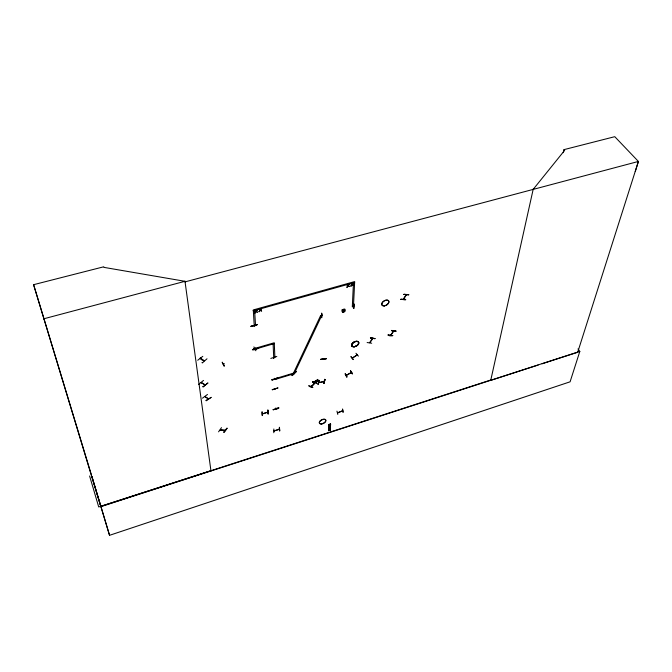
<?xml version="1.0" encoding="UTF-8"?>
<svg xmlns="http://www.w3.org/2000/svg" width="672" height="672" viewBox="0 0 672 672"><rect width="100%" height="100%" fill="white"/><g stroke="black" fill="none" stroke-linecap="round" stroke-linejoin="round"><path stroke-width="1.01" d="M336.949 411.138L337.789 414.422M319.108 380.344L317.999 384.619L319.074 380.377M321.77 313.345L321.619 317.528M322.384 315.504L321.812 315.672L322.3 315.008M329.036 424.57L328.516 430.676L329.12 430.475M330.061 424.234L329.918 430.231L330.481 423.965L330.498 430.046L328.516 430.676L328.742 424.519L330.481 423.965L330.473 430.046M328.625 430.567L329.078 424.41L329.087 430.492L329.078 424.41M329.994 430.13L330.112 424.225M330.666 424.04L330.137 430.156L330.33 424.15M344.996 311.119C340.41 316.084 342.695 304.676 342.376 311.951C346.122 312.631 346.214 306.592 342.342 310.044M353.455 282.82L352.304 306.86L353.455 306.533L354.673 281.585L253.294 309.935L254.251 326.071L253.999 325.634M353.598 306.533L353.018 306.684L353.564 306.331M354.094 304.097L353.884 308.524L353.413 308.372M218.576 431.827L221.474 427.644M273.798 432.743L273.84 428.988M262.097 412.02L262.29 415.607M224.23 365.728L224.02 366.148L222.23 362.158M352.598 357.756L352.565 357.42M357.286 354.934L352.262 358M315.42 381.536L315.428 380.772M318.074 380.948C314.042 382.721 307.826 382.276 318.108 381.41M318.167 381.217L312.732 382.082M323.66 359.251L323.66 359.218M405.905 295.243L405.72 294.949M406.426 294.756L403.435 299.351M294.244 373.674L274.907 379.529L274.873 378.773L294.235 372.918L294.134 373.724L294.58 373.414M255.721 348.894L255.545 348.104M275.159 389.08L275.318 388.962M315.437 381.494L315.689 381.419M372.901 338.436L369.701 342.686M490.728 380.369L533.282 188.849M319.318 382.385L319.234 382.082M351.313 372.473L346.24 375.295M346.777 375.144L346.559 374.749M324.055 383.376L325.013 379.428L323.778 383.46L324.593 379.252M323.652 383.225L325.021 379.436M346.223 375.472L351.372 372.574M204.305 360.503C204.616 361.696 199.29 358.789 200.81 358.285M223.381 364.266L223.835 363.51M563.27 152.687L564.01 149.629L614.771 136.685L638.4 161.448L635.267 171.503M201.634 382.46L201.155 382.67M201.726 382.763L201.323 382.536M274.495 378.302L274.621 379.05L274.873 378.63M254.965 349.054L254.251 349.247L254.856 349.138M400.747 299.326C415.766 300.518 390.894 298.805 405.628 299.359M577.727 352.162L638.4 161.448L185.069 281.87L184.985 281.308L104 267.38L103.782 266.784L33.6 284.684L100.75 506.419L490.804 379.999M577.996 348.944L579.827 351.406L570.091 381.814L109.544 535.315L91.904 476.507L109.544 535.315M392.683 335.362C393.254 336.176 387.551 336.092 388.156 334.732M388.248 334.967L392.826 335.597L388.122 335.152M367.122 342.527L371.683 343.224M320.821 359.478L326.399 358.63L320.695 359.234M323.383 359.276L323.14 359.352M205.036 396.606L208.379 398.992M208.572 398.824L205.246 396.799L205.414 396.371M310.876 386.576L314.966 382.763M314.378 382.889C316.378 382.402 310.288 388.492 311.161 385.846M337.445 412.868L342.67 410.735M338.05 412.726L337.873 412.331M223.969 364.006L223.322 364.115L223.969 363.829M201.39 382.553L205.17 384.896M254.31 349.213L254.906 348.928M308.91 385.888C317.495 388.366 309.75 387.853 308.843 385.652M254.562 310.338L256.074 311.203L257.233 309.59M254.747 312.766L255.385 312.883L256.007 311.438M258.905 311.606L260.005 310.346L258.728 309.17L260.24 310.036L261.4 308.423M259.031 311.858L260.173 310.279M262.878 413.75L262.752 413.288M267.926 412.171L262.282 413.927L267.918 412.054M254.873 313.026L255.713 311.262M404.023 294.218L408.912 294.731L403.889 294.479M256.133 311.699L257.502 312.287L256.368 311.388L257.359 309.851M260.299 310.531L261.66 311.119L260.534 310.22L261.526 308.683M274.025 430.886L279.384 429.164M279.493 429.29L274.092 430.987M353.027 306.533L353.682 306.34M220.702 429.551L220.66 430.038M347.281 284.508L348.18 285.508L349.348 283.928M346.752 287.07L347.382 287.171L348.188 286.003L347.794 285.575M220.752 429.811C219.139 429.61 225.994 430.576 224.935 430.114M223.952 432.239C229.488 424.032 226.59 430.231 223.843 431.987M224.011 432.214L226.968 428.282M351.221 283.408L352.111 284.407L353.287 282.828M350.683 285.961L351.313 286.07L351.977 284.659M346.895 287.314L347.936 285.818L346.819 284.634M348.188 286.003L349.381 286.608L348.432 285.692L349.49 284.172M350.826 286.205L351.725 284.474M352.12 284.903L353.312 285.508L352.363 284.592L353.43 283.072M390.642 335.294L393.792 330.994M396.11 331.061L391.583 330.406M372.725 338.394L369.726 342.636M353.111 359.612L350.885 356.58L353.228 359.285M533.156 189.403L564.648 150.343L564.01 149.629M324.206 381.578L318.763 382.662L324.148 381.419M406.123 294.815L403.267 299.334M390.701 335.236L393.632 330.977M346.777 376.984L345.215 373.918L346.769 377.034M292.127 375.556L296.1 371.389M292.186 375.606L296.234 371.624L292.043 375.371M312.69 381.612L317.083 383.242L312.967 381.931M320.83 359.386L326.29 358.781M317.671 379.394C305.567 391.86 326.315 371.65 313.681 383.258M222.247 362.418L224.347 365.988M254.1 325.752L255.553 325.651L254.604 310.481M197.711 360.268L202.81 356.345M206.993 358.798L202.322 362.947L201.978 362.552M198.618 384.401L203.507 380.419M202.768 386.484L203.095 386.87L207.841 383.015M202.482 398.177L207.488 394.456M205.901 400.453L211.243 397.328L206.186 400.814M220.223 429.979L225.137 430.357M352.304 358.142L357.235 354.942M358.411 356.135L355.95 353.262M391.448 330.582L395.993 331.22L391.44 330.658M350.473 371.053L352.506 373.817L350.75 370.885M342.569 410.819L337.495 412.986M315.697 381.654L315.143 381.167M255.881 350.75L253.898 346.912M321.88 315.462L322.342 315.328M343.039 412.23L342.527 408.988L343.09 412.171M200.626 358.352L200.298 357.882L200.298 358.504M200.743 358.764L200.34 357.907M315.664 381.629L315.277 381.032M100.825 506.688L579.827 351.406M328.726 425.141L330.464 424.578M330.364 428.341L328.591 428.803M210.932 470.711L98.708 506.948L89.611 475.994M491.711 380.05L538.163 365.047M542.111 363.77L577.685 352.288M279.46 430.668L279.871 430.819L279.325 427.249M279.493 427.434L279.569 430.912M267.884 413.666L268.313 413.818L267.725 410.054M273.227 409.886C283.517 405.602 277.603 409.878 273.118 409.466M273.21 409.71L278.746 407.736M272.303 389.861L278.048 387.895L272.194 389.609M277.553 377.899L271.841 380.108L277.679 378.361M274.302 343.577L253.873 349.541L253.823 348.718L274.268 342.754L274.89 357.487L273.722 357.832L273.118 343.93M276.814 356.496L270.808 358.403M255.73 348.424L255.469 348.953L255.326 348.163M258.661 348.004C245.851 350.557 256.343 350.616 258.569 347.785M258.678 348.071L252.412 349.558M321.754 317.772L321.712 313.127M354.127 304.114L353.615 308.566M354.631 282.492L253.352 310.834L253.168 310.447M254.419 310.094L255.175 310.464M258.854 309.431L259.342 309.296M346.962 284.878L347.424 284.752M350.759 283.534L351.364 283.651M257.258 324.635L250.824 326.231M257.275 324.719L250.942 326.491L257.166 324.458M43.646 318.83L185.086 281.282L185.161 281.845M200.533 358.369L204.582 360.738M350.498 370.994L352.22 373.901M278.914 429.475L278.754 429.038M268.271 413.801L268.153 410.189M275.99 408.106L275.948 408.878L275.789 408.164M254.251 326.029L254.293 325.651M403.872 294.386L408.601 294.756M254.394 349.348L254.1 348.928M205.061 384.871L201.214 382.738M203.095 386.862L207.858 383.04M254.688 310.598L255.839 311.514M350.902 283.777L351.868 284.718M347.054 376.866L345.156 373.724M374.942 338.537L370.39 337.798M352.859 306.222L353.018 306.684M330.347 427.098L328.616 427.661M330.33 427.711L328.6 428.266M330.305 428.854L328.574 429.408M330.288 429.257L328.566 429.811M271.715 379.646L277.662 378.176M267.935 413.683L267.876 410.239L268.002 413.918M274.495 430.391L274.638 430.811M262.055 411.793L262.24 415.414M33.6 284.684L91.61 475.507M273.68 358.025L274 357.647M184.985 281.308L210.983 471.064M342.67 310.565L343.266 311.38L344.694 310.111L343.501 309.826L342.67 310.565M273.68 357.68L273.739 358.092L273.731 357.638M320.603 315.622L293.563 372.943L294.613 372.901L321.686 315.613L320.603 315.622M370.549 337.94L375.102 338.68L370.516 337.94M321.728 423.982A3.536 1.94 -26.7 0 0 325.794 420.126A3.536 1.94 -26.7 0 0 320.334 420.924A3.536 1.94 -26.7 0 0 321.728 423.982M321.644 423.805A3.536 1.94 -26.7 0 0 325.71 419.95A3.536 1.94 -26.7 0 0 320.25 420.748A3.536 1.94 -26.7 0 0 321.644 423.805M354.186 346.744A3.805 2.26 -29.1 0 0 358.646 342.409A3.83 2.268 -29.1 0 0 352.85 343.022A3.83 2.268 -29.1 0 0 354.186 346.76A3.814 2.26 -29.1 0 0 358.655 342.409A3.805 2.26 -29.1 0 0 352.859 343.031A3.814 2.26 -29.1 0 0 354.186 346.752A3.83 2.268 -29.1 0 0 358.672 342.401A3.814 2.26 -29.1 0 0 352.859 343.031A3.805 2.26 -29.1 0 0 354.186 346.744M354.119 346.643A3.83 2.268 -29.1 0 0 358.604 342.292A3.83 2.268 -29.1 0 0 352.783 342.913A3.83 2.268 -29.1 0 0 354.119 346.643M384.199 305.903A3.923 2.386 -31.3 0 0 388.861 301.35A3.923 2.386 -31.3 0 0 383.006 301.854A3.923 2.386 -31.3 0 0 384.199 305.903M384.132 305.819A3.948 2.402 -31.3 0 0 388.819 301.241A3.948 2.402 -31.3 0 0 382.931 301.745A3.948 2.402 -31.3 0 0 384.132 305.819"/></g></svg>
